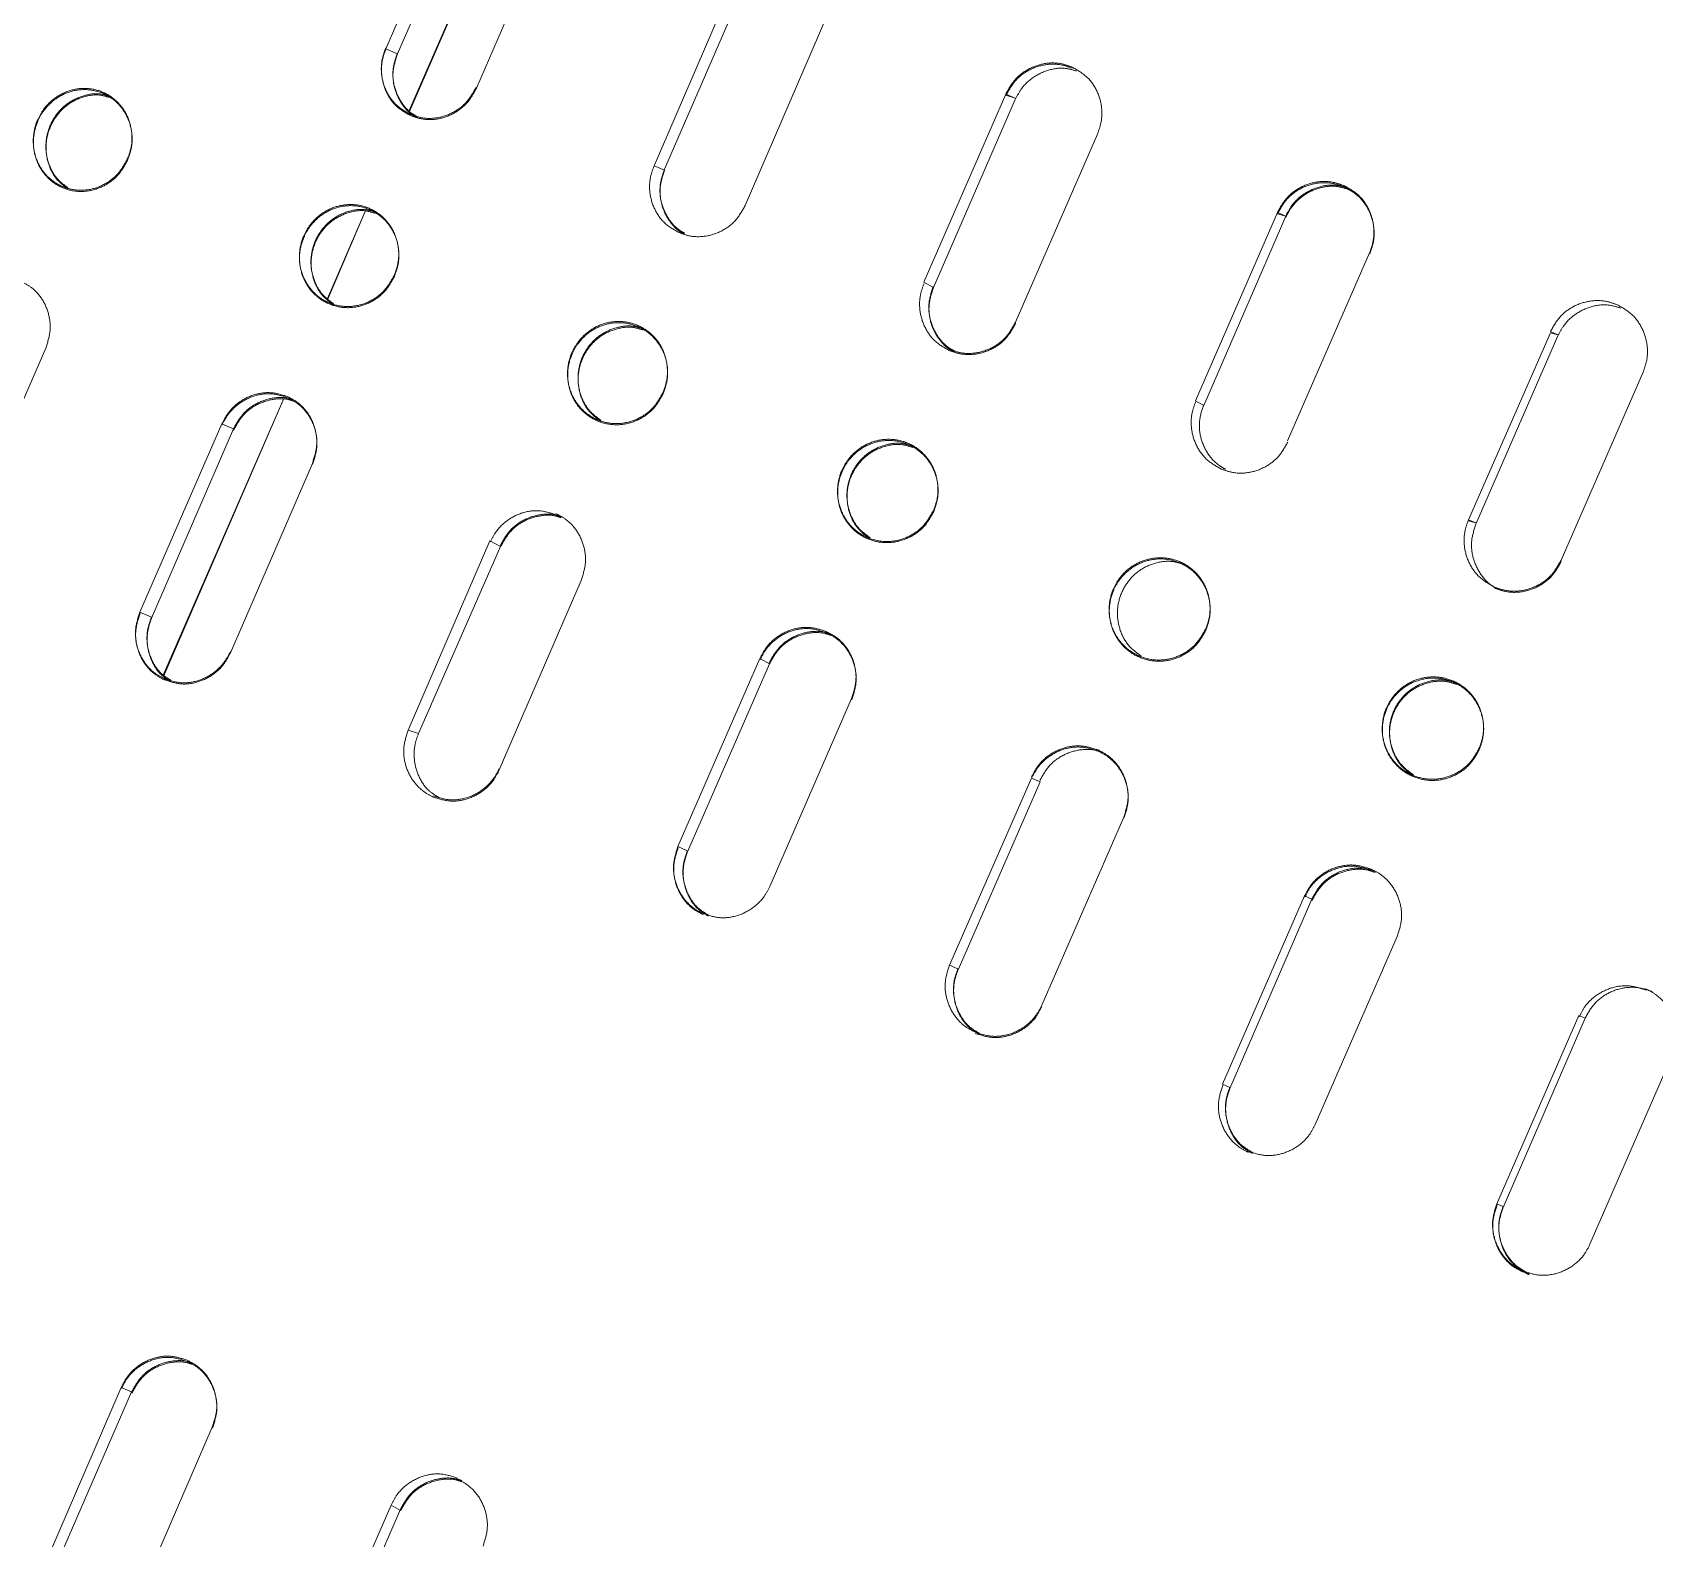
# Model space of a CAD drawing. Header units: millimetres. Extents: x -71377 to 516042, y -145869 to 441446.
# Drawn here: x 177561.1 to 177719.3, y 172171.7 to 172318.5 of the extents above; entities that cross this region are included whole.
import ezdxf

# ---------------------------------------------------------------- set-up
doc = ezdxf.new("R2010")
doc.units = ezdxf.units.MM
doc.header["$LTSCALE"] = 1000
doc.linetypes.add('IMPORT-DASHEDX2 _4_', pattern=[152.4, 101.6, -50.8])
for name, color, linetype, lineweight in [('05', 5, 'IMPORT-DASHEDX2 _4_', 5), ('06', 6, 'Continuous', 5), ('조경라인_dwg', 8, 'Continuous', 5)]:
    doc.layers.add(name, color=color, linetype=linetype, lineweight=lineweight)

# ---------------------------------------------------------------- blocks, each defined once
blk = doc.blocks.new('조경라인_dwg-6847807-지반층 배치도')
at = {"layer": '05'}
for p, q in [((177612.41, 172331.53), (177604.43, 172313.08)), ((177638.61, 172320.11), (177630.64, 172301.66)), ((177664.99, 172308.62), (177657, 172290.28)), ((177691.52, 172297.06), (177683.53, 172278.72)), ((177701.88, 172270.61), (177709.87, 172288.95)), ((177554.45, 172269.42), (177562.44, 172287.75)), ((177718.19, 172285.43), (177710.19, 172267.1)), ((177580.46, 172258.08), (177588.44, 172276.53)), ((177606.67, 172246.66), (177614.64, 172265.11)), ((177633.03, 172235.28), (177641.02, 172253.61)), ((177659.56, 172223.72), (177667.55, 172242.05)), ((177686.22, 172212.1), (177694.21, 172230.43)), ((177713.01, 172200.42), (177721, 172218.76)), ((177570.71, 172164.16), (177578.68, 172182.61))]:
    blk.add_line(p, q, dxfattribs=at)
at = {"layer": '05', "flags": 128}
for points in [[(177597.91, 172310.81), (177609.65, 172337.9), (177597.89, 172310.92)], [(177603.61, 172335.26), (177604.72, 172334.89), (177603.59, 172335.38), (177595.62, 172316.93), (177596.74, 172316.44), (177604.73, 172334.77)], [(177622.76, 172305.2), (177630.75, 172323.54), (177629.73, 172323.98), (177621.76, 172305.53), (177622.78, 172305.09)], [(177656.98, 172312), (177648.99, 172293.66), (177648.06, 172294.18), (177656.05, 172312.51), (177656.97, 172312.11), (177656.07, 172312.4)], [(177589.92, 172292.48), (177593.67, 172301.24), (177589.91, 172292.6)], [(177683.34, 172300.62), (177675.37, 172282.17), (177674.54, 172282.64), (177682.53, 172300.97), (177683.34, 172300.62), (177682.55, 172300.86)], [(177701.18, 172270.92), (177701.87, 172270.73), (177701.16, 172271.04), (177709.17, 172289.25), (177709.86, 172289.06), (177709.15, 172289.37)], [(177573.92, 172255.77), (177585.66, 172282.86), (177573.9, 172255.88)], [(177572.75, 172261.55), (177571.63, 172262.04), (177579.62, 172280.37), (177580.74, 172279.88), (177572.77, 172261.43)], [(177625.02, 172238.66), (177633.01, 172257), (177632.08, 172257.51), (177624.09, 172239.18), (177625, 172238.78)], [(177651.38, 172227.28), (177650.57, 172227.64), (177658.57, 172245.85), (177659.39, 172245.5), (177651.4, 172227.17)], [(177677.9, 172215.72), (177677.19, 172216.03), (177685.18, 172234.37), (177685.89, 172234.06), (177677.91, 172215.61)], [(177704.55, 172204), (177712.53, 172222.45), (177711.93, 172222.71), (177703.94, 172204.38), (177704.54, 172204.11)], [(177597.05, 172174.49), (177596.12, 172175.01), (177588.13, 172156.67), (177589.05, 172156.27), (177597.04, 172174.61)]]:
    blk.add_lwpolyline(points, dxfattribs=at)
for points in [[(177597.78, 172250.53), (177598.79, 172250.2), (177606.8, 172268.42), (177605.76, 172268.98)], [(177561.83, 172168.03), (177569.8, 172186.48), (177570.82, 172186.03), (177562.83, 172167.7)]]:
    blk.add_lwpolyline(points, close=True, dxfattribs=at)
at = {"layer": '05'}
for points, knots in [([(177598.01, 172310.54), (177597.53, 172310.81), (177596.59, 172311.34), (177595.61, 172312.7), (177595.12, 172314.3), (177595.16, 172315.82), (177595.47, 172316.7), (177595.6, 172317.04)], [0, 0, 0, 0, 0.214692, 0.429385, 0.644077, 0.858772, 1, 1, 1, 1]), ([(177598.02, 172310.42), (177597.55, 172310.69), (177596.6, 172311.22), (177595.63, 172312.59), (177595.14, 172314.19), (177595.17, 172315.71), (177595.49, 172316.58), (177595.62, 172316.93)], [0, 0, 0, 0, 0.214692, 0.429385, 0.644077, 0.858772, 1, 1, 1, 1]), ([(177596.73, 172316.55), (177596.55, 172316.02), (177596.2, 172314.94), (177596.36, 172313.24), (177597.03, 172311.72), (177597.87, 172310.76), (177598.47, 172310.43), (177598.6, 172310.36)], [0, 0, 0, 0, 0.233908, 0.467811, 0.701718, 0.935624, 1, 1, 1, 1]), ([(177596.74, 172316.44), (177596.57, 172315.9), (177596.21, 172314.83), (177596.37, 172313.12), (177597.05, 172311.61), (177597.88, 172310.64), (177598.49, 172310.31), (177598.62, 172310.24)], [0, 0, 0, 0, 0.233908, 0.467811, 0.701718, 0.935624, 1, 1, 1, 1]), ([(177656.05, 172312.51), (177656.32, 172313.01), (177656.87, 172313.99), (177658.24, 172315.03), (177659.82, 172315.58), (177661.32, 172315.58), (177662.18, 172315.27), (177662.51, 172315.15)], [0, 0, 0, 0, 0.214692, 0.429386, 0.644079, 0.858774, 1, 1, 1, 1]), ([(177656.07, 172312.4), (177656.34, 172312.89), (177656.89, 172313.88), (177658.26, 172314.92), (177659.84, 172315.46), (177661.34, 172315.46), (177662.19, 172315.16), (177662.53, 172315.04)], [0, 0, 0, 0, 0.214692, 0.429386, 0.644079, 0.858774, 1, 1, 1, 1]), ([(177662.95, 172314.76), (177662.59, 172314.87), (177661.7, 172315.14), (177660.19, 172314.93), (177658.67, 172314.21), (177657.58, 172313.16), (177657.15, 172312.33), (177656.98, 172312)], [0, 0, 0, 0, 0.158726, 0.388719, 0.618712, 0.848707, 1, 1, 1, 1]), ([(177662.51, 172315.15), (177662.99, 172314.88), (177663.96, 172314.34), (177664.95, 172312.97), (177665.46, 172311.36), (177665.43, 172309.84), (177665.11, 172308.97), (177664.99, 172308.62)], [0, 0, 0, 0, 0.214692, 0.429384, 0.644077, 0.858772, 1, 1, 1, 1]), ([(177561.67, 172310.02), (177561.82, 172310.37), (177562.29, 172311.2), (177563.38, 172312.26), (177564.89, 172312.99), (177566.53, 172313.16), (177568.12, 172312.76), (177569.47, 172311.84), (177570.44, 172310.49), (177570.9, 172308.89), (177570.85, 172307.39), (177570.54, 172306.53), (177570.42, 172306.2)], [0.5, 0.5, 0.5, 0.5, 0.5368856, 0.590574, 0.644262, 0.697951, 0.7516397, 0.805328, 0.8590165, 0.9127046, 0.966394, 1, 1, 1, 1]), ([(177561.68, 172309.9), (177561.84, 172310.26), (177562.31, 172311.08), (177563.4, 172312.15), (177564.91, 172312.87), (177566.55, 172313.04), (177568.14, 172312.64), (177569.49, 172311.72), (177570.45, 172310.38), (177570.92, 172308.77), (177570.87, 172307.27), (177570.55, 172306.42), (177570.43, 172306.09)], [0.5, 0.5, 0.5, 0.5, 0.5368856, 0.590574, 0.644262, 0.697951, 0.7516397, 0.805328, 0.8590165, 0.9127046, 0.966394, 1, 1, 1, 1]), ([(177564.61, 172303.38), (177564.24, 172303.66), (177563.43, 172304.26), (177562.67, 172305.68), (177562.37, 172307.33), (177562.62, 172309.02), (177563.4, 172310.54), (177564.61, 172311.73), (177566.12, 172312.43), (177567.53, 172312.65), (177568.33, 172312.4), (177568.61, 172312.31)], [0, 0, 0, 0, 0.103017, 0.221842, 0.340668, 0.459494, 0.57832, 0.697145, 0.81597, 0.934796, 1, 1, 1, 1]), ([(177564.63, 172303.27), (177564.25, 172303.55), (177563.45, 172304.15), (177562.69, 172305.56), (177562.38, 172307.21), (177562.64, 172308.9), (177563.41, 172310.42), (177564.63, 172311.62), (177566.13, 172312.32), (177567.55, 172312.53), (177568.34, 172312.28), (177568.63, 172312.2)], [0, 0, 0, 0, 0.103017, 0.221842, 0.340668, 0.459494, 0.57832, 0.697145, 0.81597, 0.934796, 1, 1, 1, 1]), ([(177604.42, 172313.2), (177604.14, 172312.7), (177603.6, 172311.72), (177602.24, 172310.68), (177600.67, 172310.13), (177599.19, 172310.12), (177598.34, 172310.42), (177598.01, 172310.54)], [0, 0, 0, 0, 0.214695, 0.429386, 0.64408, 0.858773, 1, 1, 1, 1]), ([(177604.43, 172313.08), (177604.16, 172312.59), (177603.61, 172311.6), (177602.25, 172310.56), (177600.68, 172310.01), (177599.2, 172310), (177598.36, 172310.3), (177598.02, 172310.42)], [0, 0, 0, 0, 0.214695, 0.429386, 0.64408, 0.858773, 1, 1, 1, 1]), ([(177570.42, 172306.2), (177570.14, 172305.71), (177569.6, 172304.72), (177568.24, 172303.68), (177566.68, 172303.12), (177565.03, 172303.13), (177563.5, 172303.69), (177562.25, 172304.76), (177561.44, 172306.21), (177561.14, 172307.86), (177561.33, 172309.16), (177561.59, 172309.86), (177561.67, 172310.02)], [0, 0, 0, 0, 0.0536882, 0.1073772, 0.1610655, 0.2147545, 0.2684431, 0.3221314, 0.3758196, 0.4295083, 0.4831968, 0.5, 0.5, 0.5, 0.5]), ([(177570.43, 172306.09), (177570.16, 172305.59), (177569.61, 172304.6), (177568.26, 172303.56), (177566.69, 172303), (177565.05, 172303.01), (177563.51, 172303.58), (177562.27, 172304.65), (177561.45, 172306.09), (177561.15, 172307.75), (177561.35, 172309.05), (177561.61, 172309.74), (177561.68, 172309.9)], [0, 0, 0, 0, 0.0536882, 0.1073772, 0.1610655, 0.2147545, 0.2684431, 0.3221314, 0.3758196, 0.4295083, 0.4831968, 0.5, 0.5, 0.5, 0.5]), ([(177624.2, 172299.02), (177623.72, 172299.29), (177622.77, 172299.82), (177621.78, 172301.19), (177621.28, 172302.79), (177621.31, 172304.31), (177621.63, 172305.19), (177621.76, 172305.53)], [0, 0, 0, 0, 0.214692, 0.429385, 0.644077, 0.858772, 1, 1, 1, 1]), ([(177622.76, 172305.2), (177622.59, 172304.67), (177622.24, 172303.6), (177622.4, 172301.89), (177623.08, 172300.37), (177623.94, 172299.39), (177624.57, 172299.05), (177624.72, 172298.97)], [0, 0, 0, 0, 0.2318538, 0.4637035, 0.6955566, 0.9274083, 1, 1, 1, 1]), ([(177622.78, 172305.09), (177622.6, 172304.55), (177622.25, 172303.48), (177622.42, 172301.77), (177623.1, 172300.25), (177623.96, 172299.27), (177624.58, 172298.93), (177624.73, 172298.85)], [0, 0, 0, 0, 0.2318538, 0.4637035, 0.6955566, 0.9274083, 1, 1, 1, 1]), ([(177682.53, 172300.97), (177682.8, 172301.47), (177683.35, 172302.45), (177684.73, 172303.49), (177686.32, 172304.03), (177687.82, 172304.03), (177688.68, 172303.72), (177689.02, 172303.6)], [0, 0, 0, 0, 0.214692, 0.429386, 0.644078, 0.858773, 1, 1, 1, 1]), ([(177682.55, 172300.86), (177682.82, 172301.35), (177683.37, 172302.34), (177684.74, 172303.38), (177686.33, 172303.91), (177687.84, 172303.91), (177688.7, 172303.61), (177689.04, 172303.48)], [0, 0, 0, 0, 0.214692, 0.429386, 0.644078, 0.858773, 1, 1, 1, 1]), ([(177689.39, 172303.35), (177689.01, 172303.47), (177688.1, 172303.75), (177686.56, 172303.54), (177685.04, 172302.83), (177683.94, 172301.78), (177683.51, 172300.95), (177683.34, 172300.62)], [0, 0, 0, 0, 0.165868, 0.393908, 0.621949, 0.849991, 1, 1, 1, 1]), ([(177689.41, 172303.24), (177689.03, 172303.36), (177688.11, 172303.64), (177686.57, 172303.43), (177685.05, 172302.72), (177683.95, 172301.66), (177683.53, 172300.83), (177683.36, 172300.5)], [0, 0, 0, 0, 0.165868, 0.393908, 0.621949, 0.849991, 1, 1, 1, 1]), ([(177689.02, 172303.6), (177689.5, 172303.33), (177690.47, 172302.79), (177691.47, 172301.41), (177691.98, 172299.8), (177691.96, 172298.28), (177691.64, 172297.4), (177691.52, 172297.06)], [0, 0, 0, 0, 0.214692, 0.429385, 0.644077, 0.858772, 1, 1, 1, 1]), ([(177689.04, 172303.48), (177689.52, 172303.21), (177690.49, 172302.67), (177691.49, 172301.29), (177692, 172299.69), (177691.98, 172298.16), (177691.66, 172297.29), (177691.54, 172296.94)], [0, 0, 0, 0, 0.214692, 0.429385, 0.644077, 0.858772, 1, 1, 1, 1]), ([(177587.61, 172298.71), (177587.76, 172299.06), (177588.24, 172299.89), (177589.33, 172300.95), (177590.85, 172301.67), (177592.5, 172301.84), (177594.1, 172301.44), (177595.46, 172300.51), (177596.44, 172299.16), (177596.91, 172297.55), (177596.86, 172296.05), (177596.55, 172295.19), (177596.43, 172294.86)], [0.5, 0.5, 0.5, 0.5, 0.5368856, 0.590574, 0.6442621, 0.6979512, 0.7516398, 0.8053279, 0.8590164, 0.9127046, 0.966394, 1, 1, 1, 1]), ([(177587.63, 172298.59), (177587.78, 172298.95), (177588.26, 172299.78), (177589.35, 172300.84), (177590.87, 172301.56), (177592.52, 172301.73), (177594.12, 172301.32), (177595.48, 172300.4), (177596.46, 172299.05), (177596.93, 172297.44), (177596.88, 172295.94), (177596.56, 172295.08), (177596.44, 172294.75)], [0.5, 0.5, 0.5, 0.5, 0.5368856, 0.590574, 0.6442621, 0.6979512, 0.7516398, 0.8053279, 0.8590164, 0.9127046, 0.966394, 1, 1, 1, 1]), ([(177590.5, 172292.09), (177590.11, 172292.38), (177589.29, 172292.99), (177588.52, 172294.41), (177588.21, 172296.06), (177588.46, 172297.75), (177589.24, 172299.27), (177590.46, 172300.47), (177591.97, 172301.17), (177593.42, 172301.37), (177594.24, 172301.12), (177594.54, 172301.02)], [0, 0, 0, 0, 0.103803, 0.221879, 0.339957, 0.458034, 0.576112, 0.694188, 0.812264, 0.930342, 1, 1, 1, 1]), ([(177590.51, 172291.98), (177590.13, 172292.26), (177589.31, 172292.87), (177588.54, 172294.3), (177588.23, 172295.95), (177588.48, 172297.64), (177589.25, 172299.16), (177590.47, 172300.35), (177591.99, 172301.05), (177593.43, 172301.26), (177594.25, 172301), (177594.56, 172300.91)], [0, 0, 0, 0, 0.103803, 0.221879, 0.339957, 0.458034, 0.576112, 0.694188, 0.812264, 0.930342, 1, 1, 1, 1]), ([(177630.64, 172301.66), (177630.36, 172301.17), (177629.82, 172300.18), (177628.45, 172299.14), (177626.87, 172298.6), (177625.38, 172298.59), (177624.53, 172298.9), (177624.2, 172299.02)], [0, 0, 0, 0, 0.214695, 0.429386, 0.64408, 0.858773, 1, 1, 1, 1]), ([(177596.43, 172294.86), (177596.15, 172294.37), (177595.61, 172293.38), (177594.25, 172292.34), (177592.67, 172291.79), (177591.02, 172291.8), (177589.47, 172292.37), (177588.22, 172293.45), (177587.39, 172294.89), (177587.08, 172296.56), (177587.28, 172297.86), (177587.54, 172298.55), (177587.61, 172298.71)], [0, 0, 0, 0, 0.0536882, 0.1073771, 0.1610655, 0.2147545, 0.268443, 0.3221314, 0.3758196, 0.4295083, 0.4831969, 0.5, 0.5, 0.5, 0.5]), ([(177596.44, 172294.75), (177596.17, 172294.26), (177595.62, 172293.27), (177594.26, 172292.23), (177592.69, 172291.67), (177591.03, 172291.69), (177589.49, 172292.26), (177588.23, 172293.33), (177587.41, 172294.78), (177587.1, 172296.44), (177587.29, 172297.74), (177587.56, 172298.43), (177587.63, 172298.59)], [0, 0, 0, 0, 0.0536882, 0.1073771, 0.1610655, 0.2147545, 0.268443, 0.3221314, 0.3758196, 0.4295083, 0.4831969, 0.5, 0.5, 0.5, 0.5]), ([(177562.44, 172287.75), (177562.62, 172288.29), (177562.97, 172289.36), (177562.81, 172291.06), (177562.15, 172292.59), (177561.16, 172293.67), (177560.37, 172294.08), (177560.06, 172294.24)], [0, 0, 0, 0, 0.214691, 0.429386, 0.644079, 0.858773, 1, 1, 1, 1]), ([(177650.54, 172287.53), (177650.06, 172287.8), (177649.1, 172288.34), (177648.11, 172289.72), (177647.61, 172291.32), (177647.63, 172292.84), (177647.95, 172293.72), (177648.08, 172294.06)], [0, 0, 0, 0, 0.214693, 0.429385, 0.644077, 0.858772, 1, 1, 1, 1]), ([(177648.98, 172293.78), (177648.8, 172293.24), (177648.45, 172292.17), (177648.62, 172290.46), (177649.31, 172288.94), (177650.19, 172287.94), (177650.84, 172287.59), (177651.01, 172287.5)], [0, 0, 0, 0, 0.229862, 0.45972, 0.689582, 0.919442, 1, 1, 1, 1]), ([(177648.99, 172293.66), (177648.82, 172293.13), (177648.47, 172292.05), (177648.64, 172290.34), (177649.32, 172288.82), (177650.21, 172287.83), (177650.86, 172287.48), (177651.03, 172287.39)], [0, 0, 0, 0, 0.229862, 0.45972, 0.689582, 0.919442, 1, 1, 1, 1]), ([(177709.15, 172289.37), (177709.43, 172289.86), (177709.98, 172290.85), (177711.35, 172291.89), (177712.95, 172292.42), (177714.46, 172292.42), (177715.32, 172292.11), (177715.66, 172291.99)], [0, 0, 0, 0, 0.214692, 0.429387, 0.644078, 0.858773, 1, 1, 1, 1]), ([(177716.01, 172291.66), (177715.6, 172291.78), (177714.67, 172292.08), (177713.1, 172291.87), (177711.57, 172291.16), (177710.47, 172290.1), (177710.04, 172289.28), (177709.87, 172288.95)], [0, 0, 0, 0, 0.172816, 0.398956, 0.625098, 0.851241, 1, 1, 1, 1]), ([(177715.66, 172291.99), (177716.15, 172291.71), (177717.12, 172291.17), (177718.13, 172289.79), (177718.65, 172288.18), (177718.63, 172286.66), (177718.31, 172285.78), (177718.19, 172285.43)], [0, 0, 0, 0, 0.214692, 0.429384, 0.644077, 0.858772, 1, 1, 1, 1]), ([(177613.75, 172287.32), (177613.9, 172287.67), (177614.38, 172288.5), (177615.48, 172289.56), (177617, 172290.28), (177618.66, 172290.44), (177620.27, 172290.03), (177621.65, 172289.1), (177622.63, 172287.75), (177623.11, 172286.13), (177623.06, 172284.63), (177622.75, 172283.77), (177622.63, 172283.44)], [0.5, 0.5, 0.5, 0.5, 0.5368856, 0.590574, 0.644262, 0.6979511, 0.7516398, 0.805328, 0.8590164, 0.9127046, 0.966394, 1, 1, 1, 1]), ([(177613.77, 172287.2), (177613.92, 172287.56), (177614.4, 172288.38), (177615.49, 172289.45), (177617.02, 172290.16), (177618.68, 172290.32), (177620.29, 172289.92), (177621.66, 172288.98), (177622.65, 172287.63), (177623.13, 172286.02), (177623.08, 172284.52), (177622.77, 172283.66), (177622.65, 172283.33)], [0.5, 0.5, 0.5, 0.5, 0.5368856, 0.590574, 0.644262, 0.6979511, 0.7516398, 0.805328, 0.8590164, 0.9127046, 0.966394, 1, 1, 1, 1]), ([(177616.58, 172280.72), (177616.18, 172281.01), (177615.35, 172281.63), (177614.57, 172283.06), (177614.25, 172284.71), (177614.5, 172286.41), (177615.27, 172287.93), (177616.5, 172289.12), (177618.02, 172289.82), (177619.49, 172290.02), (177620.34, 172289.75), (177620.67, 172289.65)], [0, 0, 0, 0, 0.1045664, 0.2219148, 0.339264, 0.4566129, 0.5739623, 0.6913108, 0.8086585, 0.9260085, 1, 1, 1, 1]), ([(177616.59, 172280.61), (177616.2, 172280.9), (177615.37, 172281.51), (177614.58, 172282.94), (177614.26, 172284.6), (177614.51, 172286.29), (177615.29, 172287.81), (177616.51, 172289), (177618.04, 172289.7), (177619.51, 172289.9), (177620.36, 172289.63), (177620.69, 172289.53)], [0, 0, 0, 0, 0.1045664, 0.2219148, 0.339264, 0.4566129, 0.5739623, 0.6913108, 0.8086585, 0.9260085, 1, 1, 1, 1]), ([(177657, 172290.28), (177656.72, 172289.79), (177656.18, 172288.8), (177654.81, 172287.76), (177653.22, 172287.22), (177651.72, 172287.22), (177650.87, 172287.53), (177650.53, 172287.65)], [0, 0, 0, 0, 0.214695, 0.429386, 0.64408, 0.858773, 1, 1, 1, 1]), ([(177657.01, 172290.17), (177656.74, 172289.68), (177656.19, 172288.69), (177654.82, 172287.65), (177653.24, 172287.11), (177651.74, 172287.11), (177650.88, 172287.41), (177650.54, 172287.53)], [0, 0, 0, 0, 0.214695, 0.429386, 0.64408, 0.858773, 1, 1, 1, 1]), ([(177622.63, 172283.44), (177622.36, 172282.95), (177621.81, 172281.96), (177620.45, 172280.92), (177618.86, 172280.37), (177617.19, 172280.39), (177615.64, 172280.97), (177614.38, 172282.05), (177613.54, 172283.5), (177613.23, 172285.16), (177613.42, 172286.46), (177613.68, 172287.16), (177613.75, 172287.32)], [0, 0, 0, 0, 0.0536882, 0.1073772, 0.1610655, 0.2147545, 0.268443, 0.3221313, 0.3758196, 0.4295083, 0.4831969, 0.5, 0.5, 0.5, 0.5]), ([(177622.65, 172283.33), (177622.37, 172282.84), (177621.83, 172281.85), (177620.46, 172280.81), (177618.88, 172280.26), (177617.21, 172280.28), (177615.66, 172280.85), (177614.39, 172281.93), (177613.56, 172283.38), (177613.24, 172285.05), (177613.44, 172286.35), (177613.7, 172287.04), (177613.77, 172287.2)], [0, 0, 0, 0, 0.0536882, 0.1073772, 0.1610655, 0.2147545, 0.268443, 0.3221313, 0.3758196, 0.4295083, 0.4831969, 0.5, 0.5, 0.5, 0.5]), ([(177586.02, 172283.04), (177585.5, 172283.2), (177584.47, 172283.53), (177582.8, 172283.32), (177581.3, 172282.59), (177580.21, 172281.53), (177579.79, 172280.7), (177579.62, 172280.37)], [0, 0, 0, 0, 0.214692, 0.429384, 0.644077, 0.858772, 1, 1, 1, 1]), ([(177586.04, 172282.92), (177585.52, 172283.09), (177584.49, 172283.42), (177582.82, 172283.2), (177581.32, 172282.47), (177580.23, 172281.42), (177579.8, 172280.59), (177579.63, 172280.26)], [0, 0, 0, 0, 0.214692, 0.429384, 0.644077, 0.858772, 1, 1, 1, 1]), ([(177580.74, 172279.88), (177581.02, 172280.38), (177581.56, 172281.36), (177582.92, 172282.41), (177584.49, 172282.95), (177585.76, 172282.99), (177586.42, 172282.77), (177586.56, 172282.73)], [0, 0, 0, 0, 0.233904, 0.467812, 0.701716, 0.935624, 1, 1, 1, 1]), ([(177580.76, 172279.77), (177581.03, 172280.26), (177581.58, 172281.25), (177582.94, 172282.3), (177584.51, 172282.83), (177585.78, 172282.88), (177586.43, 172282.66), (177586.57, 172282.61)], [0, 0, 0, 0, 0.233904, 0.467812, 0.701716, 0.935624, 1, 1, 1, 1]), ([(177588.44, 172276.53), (177588.61, 172277.07), (177588.96, 172278.14), (177588.8, 172279.85), (177588.13, 172281.37), (177587.13, 172282.46), (177586.34, 172282.87), (177586.02, 172283.04)], [0, 0, 0, 0, 0.214692, 0.429386, 0.644078, 0.858773, 1, 1, 1, 1]), ([(177588.45, 172276.42), (177588.63, 172276.95), (177588.98, 172278.02), (177588.82, 172279.73), (177588.15, 172281.25), (177587.15, 172282.34), (177586.35, 172282.76), (177586.04, 172282.92)], [0, 0, 0, 0, 0.214692, 0.429386, 0.644078, 0.858773, 1, 1, 1, 1]), ([(177677.05, 172275.98), (177676.57, 172276.25), (177675.6, 172276.79), (177674.6, 172278.17), (177674.09, 172279.78), (177674.11, 172281.3), (177674.43, 172282.18), (177674.56, 172282.52)], [0, 0, 0, 0, 0.214692, 0.429385, 0.644078, 0.858772, 1, 1, 1, 1]), ([(177675.35, 172282.28), (177675.18, 172281.75), (177674.83, 172280.67), (177675, 172278.96), (177675.69, 172277.44), (177676.6, 172276.43), (177677.27, 172276.07), (177677.46, 172275.97)], [0, 0, 0, 0, 0.2279279, 0.4558517, 0.6837786, 0.9117044, 1, 1, 1, 1]), ([(177640.07, 172275.85), (177640.22, 172276.2), (177640.7, 172277.03), (177641.8, 172278.09), (177643.33, 172278.8), (177645, 172278.96), (177646.62, 172278.55), (177648, 172277.61), (177649, 172276.26), (177649.48, 172274.64), (177649.44, 172273.14), (177649.13, 172272.28), (177649.01, 172271.95)], [0.5, 0.5, 0.5, 0.5, 0.5368857, 0.590574, 0.644262, 0.6979512, 0.7516398, 0.805328, 0.8590164, 0.9127045, 0.966394, 1, 1, 1, 1]), ([(177640.09, 172275.73), (177640.24, 172276.09), (177640.72, 172276.91), (177641.82, 172277.97), (177643.35, 172278.68), (177645.02, 172278.84), (177646.64, 172278.43), (177648.02, 172277.5), (177649.01, 172276.14), (177649.5, 172274.52), (177649.46, 172273.02), (177649.14, 172272.16), (177649.02, 172271.83)], [0.5, 0.5, 0.5, 0.5, 0.5368857, 0.590574, 0.644262, 0.6979512, 0.7516398, 0.805328, 0.8590164, 0.9127045, 0.966394, 1, 1, 1, 1]), ([(177642.83, 172269.27), (177642.43, 172269.57), (177641.58, 172270.19), (177640.79, 172271.63), (177640.47, 172273.29), (177640.71, 172274.98), (177641.49, 172276.5), (177642.72, 172277.69), (177644.25, 172278.39), (177645.75, 172278.58), (177646.62, 172278.31), (177646.97, 172278.19)], [0, 0, 0, 0, 0.105311, 0.22195, 0.338589, 0.455228, 0.571868, 0.688506, 0.805144, 0.921784, 1, 1, 1, 1]), ([(177683.54, 172278.61), (177683.27, 172278.11), (177682.72, 172277.13), (177681.35, 172276.09), (177679.75, 172275.55), (177678.25, 172275.55), (177677.39, 172275.86), (177677.05, 172275.98)], [0, 0, 0, 0, 0.214695, 0.429386, 0.64408, 0.858773, 1, 1, 1, 1]), ([(177642.85, 172269.16), (177642.44, 172269.45), (177641.6, 172270.07), (177640.8, 172271.52), (177640.48, 172273.17), (177640.73, 172274.87), (177641.51, 172276.39), (177642.73, 172277.58), (177644.26, 172278.27), (177645.77, 172278.47), (177646.64, 172278.19), (177646.99, 172278.08)], [0, 0, 0, 0, 0.105311, 0.22195, 0.338589, 0.455228, 0.571868, 0.688506, 0.805144, 0.921784, 1, 1, 1, 1]), ([(177649.01, 172271.95), (177648.73, 172271.46), (177648.18, 172270.47), (177646.82, 172269.43), (177645.23, 172268.88), (177643.55, 172268.9), (177641.99, 172269.49), (177640.71, 172270.57), (177639.87, 172272.02), (177639.55, 172273.69), (177639.74, 172274.99), (177640, 172275.68), (177640.07, 172275.85)], [0, 0, 0, 0, 0.0536882, 0.1073772, 0.1610655, 0.2147545, 0.2684431, 0.3221313, 0.3758196, 0.4295083, 0.4831969, 0.5, 0.5, 0.5, 0.5]), ([(177649.02, 172271.83), (177648.75, 172271.34), (177648.2, 172270.35), (177646.83, 172269.32), (177645.24, 172268.77), (177643.57, 172268.79), (177642, 172269.37), (177640.73, 172270.45), (177639.88, 172271.91), (177639.57, 172273.57), (177639.76, 172274.88), (177640.02, 172275.57), (177640.09, 172275.73)], [0, 0, 0, 0, 0.0536882, 0.1073772, 0.1610655, 0.2147545, 0.2684431, 0.3221313, 0.3758196, 0.4295083, 0.4831969, 0.5, 0.5, 0.5, 0.5]), ([(177612.21, 172271.52), (177611.69, 172271.68), (177610.65, 172272.02), (177608.97, 172271.81), (177607.46, 172271.08), (177606.37, 172270.02), (177605.94, 172269.19), (177605.78, 172268.87)], [0, 0, 0, 0, 0.214692, 0.429384, 0.644077, 0.858772, 1, 1, 1, 1]), ([(177606.78, 172268.54), (177607.05, 172269.03), (177607.6, 172270.02), (177608.97, 172271.06), (177610.54, 172271.59), (177611.84, 172271.63), (177612.52, 172271.4), (177612.68, 172271.35)], [0, 0, 0, 0, 0.23185, 0.463704, 0.695555, 0.927408, 1, 1, 1, 1]), ([(177606.8, 172268.42), (177607.07, 172268.91), (177607.62, 172269.9), (177608.98, 172270.95), (177610.56, 172271.48), (177611.86, 172271.52), (177612.54, 172271.29), (177612.7, 172271.23)], [0, 0, 0, 0, 0.23185, 0.463704, 0.695555, 0.927408, 1, 1, 1, 1]), ([(177614.64, 172265.11), (177614.82, 172265.65), (177615.17, 172266.72), (177615, 172268.43), (177614.32, 172269.96), (177613.31, 172271.05), (177612.51, 172271.47), (177612.19, 172271.63)], [0, 0, 0, 0, 0.214692, 0.429386, 0.644078, 0.858773, 1, 1, 1, 1]), ([(177703.68, 172264.48), (177703.19, 172264.76), (177702.22, 172265.3), (177701.21, 172266.68), (177700.7, 172268.29), (177700.72, 172269.81), (177701.04, 172270.69), (177701.16, 172271.04)], [0, 0, 0, 0, 0.214692, 0.429385, 0.644077, 0.858772, 1, 1, 1, 1]), ([(177701.88, 172270.61), (177701.71, 172270.08), (177701.36, 172269), (177701.54, 172267.29), (177702.24, 172265.76), (177703.16, 172264.73), (177703.86, 172264.37), (177704.07, 172264.26)], [0, 0, 0, 0, 0.226045, 0.452086, 0.678131, 0.904174, 1, 1, 1, 1]), ([(177666.55, 172264.31), (177666.7, 172264.66), (177667.18, 172265.49), (177668.28, 172266.55), (177669.82, 172267.25), (177671.5, 172267.41), (177673.13, 172267), (177674.52, 172266.06), (177675.52, 172264.7), (177676.01, 172263.08), (177675.97, 172261.57), (177675.66, 172260.72), (177675.54, 172260.39)], [0.5, 0.5, 0.5, 0.5, 0.5368856, 0.590574, 0.644262, 0.6979512, 0.7516397, 0.805328, 0.8590165, 0.9127045, 0.966394, 1, 1, 1, 1]), ([(177666.57, 172264.19), (177666.72, 172264.54), (177667.2, 172265.37), (177668.3, 172266.43), (177669.84, 172267.14), (177671.52, 172267.3), (177673.14, 172266.88), (177674.53, 172265.94), (177675.54, 172264.58), (177676.02, 172262.96), (177675.99, 172261.46), (177675.67, 172260.6), (177675.55, 172260.27)], [0.5, 0.5, 0.5, 0.5, 0.5368856, 0.590574, 0.644262, 0.6979512, 0.7516397, 0.805328, 0.8590165, 0.9127045, 0.966394, 1, 1, 1, 1]), ([(177669.24, 172257.76), (177668.83, 172258.06), (177667.98, 172258.68), (177667.17, 172260.13), (177666.84, 172261.79), (177667.09, 172263.49), (177667.86, 172265.01), (177669.09, 172266.2), (177670.63, 172266.89), (177672.16, 172267.08), (177673.06, 172266.79), (177673.44, 172266.67)], [0, 0, 0, 0, 0.106038, 0.221984, 0.33793, 0.453876, 0.569823, 0.685768, 0.801713, 0.91766, 1, 1, 1, 1]), ([(177710.19, 172267.1), (177709.92, 172266.61), (177709.37, 172265.62), (177707.99, 172264.58), (177706.39, 172264.05), (177704.89, 172264.05), (177704.02, 172264.36), (177703.68, 172264.48)], [0, 0, 0, 0, 0.214695, 0.429386, 0.64408, 0.858773, 1, 1, 1, 1]), ([(177710.21, 172266.98), (177709.94, 172266.49), (177709.39, 172265.5), (177708.01, 172264.47), (177706.41, 172263.93), (177704.9, 172263.94), (177704.04, 172264.25), (177703.7, 172264.37)], [0, 0, 0, 0, 0.214695, 0.429386, 0.64408, 0.858773, 1, 1, 1, 1]), ([(177675.54, 172260.39), (177675.26, 172259.89), (177674.71, 172258.91), (177673.34, 172257.87), (177671.74, 172257.33), (177670.06, 172257.35), (177668.49, 172257.94), (177667.2, 172259.02), (177666.35, 172260.48), (177666.03, 172262.15), (177666.22, 172263.45), (177666.48, 172264.14), (177666.55, 172264.31)], [0, 0, 0, 0, 0.0536882, 0.1073771, 0.1610655, 0.2147545, 0.268443, 0.3221314, 0.3758197, 0.4295083, 0.4831969, 0.5, 0.5, 0.5, 0.5]), ([(177675.55, 172260.27), (177675.28, 172259.78), (177674.73, 172258.79), (177673.36, 172257.76), (177671.76, 172257.21), (177670.08, 172257.24), (177668.51, 172257.82), (177667.22, 172258.91), (177666.37, 172260.36), (177666.05, 172262.03), (177666.24, 172263.34), (177666.5, 172264.03), (177666.57, 172264.19)], [0, 0, 0, 0, 0.0536882, 0.1073771, 0.1610655, 0.2147545, 0.268443, 0.3221314, 0.3758197, 0.4295083, 0.4831969, 0.5, 0.5, 0.5, 0.5]), ([(177571.63, 172262.04), (177571.45, 172261.5), (177571.1, 172260.43), (177571.26, 172258.73), (177571.93, 172257.2), (177572.93, 172256.11), (177573.72, 172255.7), (177574.04, 172255.54)], [0, 0, 0, 0, 0.214695, 0.429386, 0.644078, 0.858773, 1, 1, 1, 1]), ([(177571.64, 172261.92), (177571.47, 172261.39), (177571.12, 172260.31), (177571.28, 172258.61), (177571.94, 172257.09), (177572.94, 172256), (177573.74, 172255.58), (177574.05, 172255.42)], [0, 0, 0, 0, 0.214695, 0.429386, 0.644078, 0.858773, 1, 1, 1, 1]), ([(177574.64, 172255.39), (177574.36, 172255.56), (177573.6, 172256), (177572.77, 172257.22), (177572.27, 172258.81), (177572.31, 172260.33), (177572.63, 172261.2), (177572.75, 172261.55)], [0, 0, 0, 0, 0.143789, 0.377865, 0.611942, 0.846021, 1, 1, 1, 1]), ([(177574.66, 172255.27), (177574.37, 172255.44), (177573.62, 172255.88), (177572.79, 172257.1), (177572.29, 172258.69), (177572.33, 172260.21), (177572.64, 172261.09), (177572.77, 172261.43)], [0, 0, 0, 0, 0.143789, 0.377865, 0.611942, 0.846021, 1, 1, 1, 1]), ([(177638.54, 172260.15), (177638.02, 172260.32), (177636.97, 172260.65), (177635.29, 172260.45), (177633.77, 172259.72), (177632.67, 172258.67), (177632.25, 172257.84), (177632.08, 172257.51)], [0, 0, 0, 0, 0.214692, 0.429384, 0.644077, 0.858772, 1, 1, 1, 1]), ([(177638.56, 172260.03), (177638.03, 172260.2), (177636.99, 172260.54), (177635.3, 172260.33), (177633.79, 172259.61), (177632.69, 172258.55), (177632.26, 172257.72), (177632.09, 172257.4)], [0, 0, 0, 0, 0.214692, 0.429384, 0.644077, 0.858772, 1, 1, 1, 1]), ([(177632.99, 172257.11), (177633.27, 172257.6), (177633.82, 172258.59), (177635.19, 172259.63), (177636.77, 172260.17), (177638.1, 172260.2), (177638.8, 172259.96), (177638.98, 172259.9)], [0, 0, 0, 0, 0.229859, 0.459721, 0.68958, 0.919443, 1, 1, 1, 1]), ([(177633.01, 172257), (177633.29, 172257.49), (177633.83, 172258.48), (177635.2, 172259.52), (177636.78, 172260.05), (177638.11, 172260.08), (177638.81, 172259.84), (177638.99, 172259.78)], [0, 0, 0, 0, 0.229859, 0.459721, 0.68958, 0.919443, 1, 1, 1, 1]), ([(177641.02, 172253.61), (177641.19, 172254.15), (177641.54, 172255.23), (177641.37, 172256.94), (177640.69, 172258.47), (177639.67, 172259.56), (177638.86, 172259.98), (177638.54, 172260.15)], [0, 0, 0, 0, 0.214692, 0.429386, 0.644078, 0.858773, 1, 1, 1, 1]), ([(177641.03, 172253.5), (177641.21, 172254.04), (177641.56, 172255.11), (177641.39, 172256.82), (177640.7, 172258.35), (177639.68, 172259.45), (177638.88, 172259.87), (177638.56, 172260.03)], [0, 0, 0, 0, 0.214692, 0.429386, 0.644078, 0.858773, 1, 1, 1, 1]), ([(177574.04, 172255.54), (177574.55, 172255.37), (177575.59, 172255.04), (177577.26, 172255.25), (177578.76, 172255.98), (177579.85, 172257.04), (177580.28, 172257.87), (177580.45, 172258.2)], [0, 0, 0, 0, 0.214693, 0.429385, 0.644077, 0.858772, 1, 1, 1, 1]), ([(177574.05, 172255.42), (177574.57, 172255.25), (177575.61, 172254.92), (177577.27, 172255.14), (177578.78, 172255.87), (177579.87, 172256.92), (177580.29, 172257.75), (177580.46, 172258.08)], [0, 0, 0, 0, 0.214693, 0.429385, 0.644077, 0.858772, 1, 1, 1, 1]), ([(177693.17, 172252.7), (177693.33, 172253.06), (177693.81, 172253.88), (177694.91, 172254.94), (177696.45, 172255.65), (177698.14, 172255.8), (177699.77, 172255.38), (177701.17, 172254.44), (177702.18, 172253.08), (177702.67, 172251.46), (177702.64, 172249.95), (177702.32, 172249.09), (177702.2, 172248.76)], [0.5, 0.5, 0.5, 0.5, 0.5368857, 0.590574, 0.644262, 0.6979511, 0.7516398, 0.8053279, 0.8590165, 0.9127045, 0.966394, 1, 1, 1, 1]), ([(177693.19, 172252.59), (177693.34, 172252.94), (177693.82, 172253.77), (177694.93, 172254.83), (177696.47, 172255.53), (177698.15, 172255.69), (177699.79, 172255.27), (177701.19, 172254.33), (177702.19, 172252.96), (177702.69, 172251.34), (177702.65, 172249.84), (177702.34, 172248.98), (177702.22, 172248.65)], [0.5, 0.5, 0.5, 0.5, 0.5368857, 0.590574, 0.644262, 0.6979511, 0.7516398, 0.8053279, 0.8590165, 0.9127045, 0.966394, 1, 1, 1, 1]), ([(177695.79, 172246.18), (177695.37, 172246.48), (177694.51, 172247.12), (177693.69, 172248.57), (177693.36, 172250.24), (177693.6, 172251.93), (177694.38, 172253.45), (177695.61, 172254.64), (177697.16, 172255.33), (177698.71, 172255.52), (177699.64, 172255.22), (177700.04, 172255.09)], [0, 0, 0, 0, 0.10675, 0.222017, 0.337286, 0.452554, 0.567823, 0.683091, 0.798358, 0.913627, 1, 1, 1, 1]), ([(177695.81, 172246.07), (177695.39, 172246.37), (177694.52, 172247), (177693.71, 172248.46), (177693.38, 172250.12), (177693.62, 172251.82), (177694.4, 172253.34), (177695.63, 172254.52), (177697.17, 172255.21), (177698.73, 172255.4), (177699.66, 172255.1), (177700.05, 172254.98)], [0, 0, 0, 0, 0.10675, 0.222017, 0.337286, 0.452554, 0.567823, 0.683091, 0.798358, 0.913627, 1, 1, 1, 1]), ([(177702.2, 172248.76), (177701.93, 172248.27), (177701.38, 172247.28), (177700, 172246.25), (177698.4, 172245.71), (177696.71, 172245.74), (177695.13, 172246.33), (177693.84, 172247.41), (177692.98, 172248.87), (177692.66, 172250.54), (177692.84, 172251.85), (177693.1, 172252.54), (177693.17, 172252.7)], [0, 0, 0, 0, 0.0536882, 0.1073773, 0.1610655, 0.2147545, 0.2684432, 0.3221314, 0.3758196, 0.4295084, 0.4831969, 0.5, 0.5, 0.5, 0.5]), ([(177702.22, 172248.65), (177701.95, 172248.16), (177701.4, 172247.17), (177700.02, 172246.14), (177698.42, 172245.59), (177696.73, 172245.62), (177695.15, 172246.21), (177693.86, 172247.3), (177693, 172248.76), (177692.67, 172250.43), (177692.86, 172251.73), (177693.12, 172252.43), (177693.19, 172252.59)], [0, 0, 0, 0, 0.0536882, 0.1073773, 0.1610655, 0.2147545, 0.2684432, 0.3221314, 0.3758196, 0.4295084, 0.4831969, 0.5, 0.5, 0.5, 0.5]), ([(177597.78, 172250.53), (177597.61, 172249.99), (177597.26, 172248.92), (177597.42, 172247.21), (177598.1, 172245.69), (177599.11, 172244.59), (177599.91, 172244.18), (177600.23, 172244.01)], [0, 0, 0, 0, 0.214695, 0.429386, 0.644078, 0.858773, 1, 1, 1, 1]), ([(177600.76, 172244), (177600.45, 172244.17), (177599.67, 172244.63), (177598.82, 172245.86), (177598.32, 172247.46), (177598.35, 172248.98), (177598.66, 172249.85), (177598.79, 172250.2)], [0, 0, 0, 0, 0.151373, 0.3833758, 0.6153793, 0.8473846, 1, 1, 1, 1]), ([(177665.05, 172248.6), (177664.52, 172248.76), (177663.47, 172249.1), (177661.78, 172248.9), (177660.25, 172248.18), (177659.15, 172247.13), (177658.73, 172246.3), (177658.56, 172245.97)], [0, 0, 0, 0, 0.214692, 0.429384, 0.644077, 0.858772, 1, 1, 1, 1]), ([(177665.06, 172248.48), (177664.54, 172248.65), (177663.48, 172248.99), (177661.79, 172248.79), (177660.27, 172248.06), (177659.17, 172247.01), (177658.74, 172246.18), (177658.57, 172245.85)], [0, 0, 0, 0, 0.214692, 0.429384, 0.644077, 0.858772, 1, 1, 1, 1]), ([(177659.37, 172245.62), (177659.64, 172246.11), (177660.19, 172247.1), (177661.57, 172248.13), (177663.15, 172248.67), (177664.51, 172248.69), (177665.23, 172248.44), (177665.43, 172248.37)], [0, 0, 0, 0, 0.2279243, 0.455852, 0.6837765, 0.9117043, 1, 1, 1, 1]), ([(177667.55, 172242.05), (177667.72, 172242.59), (177668.07, 172243.66), (177667.89, 172245.37), (177667.2, 172246.91), (177666.18, 172248.01), (177665.37, 172248.43), (177665.05, 172248.6)], [0, 0, 0, 0, 0.214692, 0.429386, 0.644078, 0.858773, 1, 1, 1, 1]), ([(177667.56, 172241.94), (177667.74, 172242.47), (177668.09, 172243.55), (177667.91, 172245.26), (177667.22, 172246.79), (177666.2, 172247.89), (177665.39, 172248.31), (177665.06, 172248.48)], [0, 0, 0, 0, 0.214692, 0.429386, 0.644078, 0.858773, 1, 1, 1, 1]), ([(177600.21, 172244.13), (177600.73, 172243.96), (177601.77, 172243.63), (177603.45, 172243.84), (177604.96, 172244.56), (177606.06, 172245.62), (177606.48, 172246.45), (177606.65, 172246.78)], [0, 0, 0, 0, 0.214692, 0.429385, 0.644077, 0.858772, 1, 1, 1, 1]), ([(177600.23, 172244.01), (177600.75, 172243.85), (177601.79, 172243.51), (177603.47, 172243.72), (177604.98, 172244.45), (177606.07, 172245.5), (177606.5, 172246.33), (177606.67, 172246.66)], [0, 0, 0, 0, 0.214692, 0.429385, 0.644077, 0.858772, 1, 1, 1, 1]), ([(177624.09, 172239.18), (177623.91, 172238.64), (177623.56, 172237.57), (177623.73, 172235.86), (177624.41, 172234.33), (177625.43, 172233.23), (177626.24, 172232.81), (177626.56, 172232.65)], [0, 0, 0, 0, 0.214695, 0.429386, 0.644078, 0.858773, 1, 1, 1, 1]), ([(177624.1, 172239.06), (177623.93, 172238.52), (177623.58, 172237.45), (177623.75, 172235.74), (177624.43, 172234.21), (177625.45, 172233.11), (177626.25, 172232.7), (177626.57, 172232.53)], [0, 0, 0, 0, 0.214695, 0.429386, 0.644078, 0.858773, 1, 1, 1, 1]), ([(177627.05, 172232.53), (177626.72, 172232.72), (177625.92, 172233.18), (177625.04, 172234.43), (177624.53, 172236.03), (177624.56, 172237.55), (177624.88, 172238.43), (177625, 172238.78)], [0, 0, 0, 0, 0.158726, 0.388719, 0.618712, 0.848707, 1, 1, 1, 1]), ([(177627.07, 172232.41), (177626.74, 172232.6), (177625.93, 172233.07), (177625.06, 172234.32), (177624.55, 172235.92), (177624.58, 172237.44), (177624.9, 172238.31), (177625.02, 172238.66)], [0, 0, 0, 0, 0.158726, 0.388719, 0.618712, 0.848707, 1, 1, 1, 1]), ([(177691.69, 172236.98), (177691.16, 172237.15), (177690.1, 172237.49), (177688.41, 172237.29), (177686.88, 172236.58), (177685.78, 172235.52), (177685.35, 172234.69), (177685.18, 172234.37)], [0, 0, 0, 0, 0.214692, 0.429385, 0.644077, 0.858772, 1, 1, 1, 1]), ([(177691.71, 172236.87), (177691.18, 172237.04), (177690.12, 172237.38), (177688.42, 172237.18), (177686.9, 172236.46), (177685.79, 172235.41), (177685.37, 172234.58), (177685.2, 172234.25)], [0, 0, 0, 0, 0.214692, 0.429385, 0.644077, 0.858772, 1, 1, 1, 1]), ([(177685.89, 172234.06), (177686.16, 172234.55), (177686.71, 172235.54), (177688.09, 172236.58), (177689.68, 172237.11), (177691.06, 172237.12), (177691.81, 172236.87), (177692.03, 172236.79)], [0, 0, 0, 0, 0.226042, 0.452087, 0.678129, 0.904175, 1, 1, 1, 1]), ([(177685.9, 172233.94), (177686.18, 172234.44), (177686.73, 172235.42), (177688.1, 172236.46), (177689.7, 172236.99), (177691.08, 172237.01), (177691.82, 172236.75), (177692.05, 172236.67)], [0, 0, 0, 0, 0.226042, 0.452087, 0.678129, 0.904175, 1, 1, 1, 1]), ([(177694.21, 172230.43), (177694.39, 172230.97), (177694.74, 172232.04), (177694.56, 172233.75), (177693.86, 172235.29), (177692.83, 172236.39), (177692.02, 172236.82), (177691.69, 172236.98)], [0, 0, 0, 0, 0.214691, 0.429387, 0.644078, 0.858773, 1, 1, 1, 1]), ([(177626.56, 172232.65), (177627.08, 172232.48), (177628.13, 172232.14), (177629.81, 172232.35), (177631.33, 172233.07), (177632.43, 172234.12), (177632.86, 172234.95), (177633.03, 172235.28)], [0, 0, 0, 0, 0.214693, 0.429385, 0.644078, 0.858772, 1, 1, 1, 1]), ([(177650.57, 172227.64), (177650.39, 172227.1), (177650.04, 172226.02), (177650.22, 172224.31), (177650.91, 172222.78), (177651.93, 172221.68), (177652.74, 172221.26), (177653.06, 172221.09)], [0, 0, 0, 0, 0.214695, 0.429386, 0.644078, 0.858773, 1, 1, 1, 1]), ([(177653.5, 172220.99), (177653.15, 172221.19), (177652.32, 172221.66), (177651.43, 172222.93), (177650.91, 172224.53), (177650.94, 172226.06), (177651.25, 172226.93), (177651.38, 172227.28)], [0, 0, 0, 0, 0.165868, 0.393908, 0.621949, 0.849991, 1, 1, 1, 1]), ([(177653.52, 172220.87), (177653.17, 172221.07), (177652.34, 172221.55), (177651.44, 172222.82), (177650.93, 172224.42), (177650.95, 172225.94), (177651.27, 172226.82), (177651.4, 172227.17)], [0, 0, 0, 0, 0.165868, 0.393908, 0.621949, 0.849991, 1, 1, 1, 1]), ([(177718.48, 172225.2), (177717.94, 172225.37), (177716.88, 172225.72), (177715.18, 172225.52), (177713.65, 172224.8), (177712.54, 172223.75), (177712.11, 172222.92), (177711.95, 172222.59)], [0, 0, 0, 0, 0.214692, 0.429384, 0.644077, 0.858772, 1, 1, 1, 1]), ([(177712.53, 172222.45), (177712.8, 172222.94), (177713.35, 172223.93), (177714.73, 172224.96), (177716.33, 172225.5), (177717.85, 172225.49), (177718.71, 172225.18), (177719.06, 172225.06)], [0, 0, 0, 0, 0.214692, 0.429386, 0.644078, 0.858773, 1, 1, 1, 1]), ([(177721, 172218.76), (177721.17, 172219.29), (177721.52, 172220.37), (177721.34, 172222.08), (177720.64, 172223.62), (177719.6, 172224.73), (177718.78, 172225.15), (177718.46, 172225.32)], [0, 0, 0, 0, 0.214691, 0.429386, 0.644078, 0.858772, 1, 1, 1, 1]), ([(177653.06, 172221.09), (177653.59, 172220.92), (177654.64, 172220.59), (177656.34, 172220.79), (177657.86, 172221.51), (177658.96, 172222.56), (177659.39, 172223.39), (177659.56, 172223.72)], [0, 0, 0, 0, 0.214693, 0.429385, 0.644078, 0.858772, 1, 1, 1, 1]), ([(177653.08, 172220.98), (177653.61, 172220.81), (177654.66, 172220.47), (177656.35, 172220.67), (177657.88, 172221.39), (177658.98, 172222.45), (177659.4, 172223.27), (177659.57, 172223.6)], [0, 0, 0, 0, 0.214693, 0.429385, 0.644078, 0.858772, 1, 1, 1, 1]), ([(177677.21, 172215.92), (177677.03, 172215.38), (177676.68, 172214.31), (177676.86, 172212.59), (177677.56, 172211.06), (177678.59, 172209.96), (177679.4, 172209.53), (177679.72, 172209.37)], [0, 0, 0, 0, 0.214695, 0.429387, 0.644078, 0.858773, 1, 1, 1, 1]), ([(177680.09, 172209.39), (177679.72, 172209.6), (177678.87, 172210.09), (177677.95, 172211.37), (177677.43, 172212.98), (177677.45, 172214.5), (177677.77, 172215.38), (177677.9, 172215.72)], [0, 0, 0, 0, 0.172816, 0.398956, 0.625098, 0.851241, 1, 1, 1, 1]), ([(177680.1, 172209.27), (177679.73, 172209.48), (177678.88, 172209.97), (177677.97, 172211.26), (177677.45, 172212.86), (177677.47, 172214.39), (177677.79, 172215.26), (177677.91, 172215.61)], [0, 0, 0, 0, 0.172816, 0.398956, 0.625098, 0.851241, 1, 1, 1, 1]), ([(177679.71, 172209.48), (177680.24, 172209.31), (177681.3, 172208.97), (177683, 172209.17), (177684.52, 172209.89), (177685.63, 172210.94), (177686.05, 172211.77), (177686.22, 172212.1)], [0, 0, 0, 0, 0.214693, 0.429385, 0.644078, 0.858772, 1, 1, 1, 1]), ([(177703.94, 172204.38), (177703.76, 172203.84), (177703.41, 172202.76), (177703.6, 172201.05), (177704.3, 172199.51), (177705.33, 172198.41), (177706.15, 172197.98), (177706.47, 172197.82)], [0, 0, 0, 0, 0.214695, 0.429386, 0.644078, 0.858773, 1, 1, 1, 1]), ([(177703.95, 172204.26), (177703.78, 172203.72), (177703.43, 172202.65), (177703.61, 172200.93), (177704.31, 172199.4), (177705.35, 172198.29), (177706.17, 172197.87), (177706.49, 172197.7)], [0, 0, 0, 0, 0.214695, 0.429386, 0.644078, 0.858773, 1, 1, 1, 1]), ([(177707.07, 172197.55), (177706.58, 172197.83), (177705.61, 172198.37), (177704.59, 172199.76), (177704.08, 172201.37), (177704.1, 172202.89), (177704.41, 172203.77), (177704.54, 172204.11)], [0, 0, 0, 0, 0.214693, 0.429384, 0.644077, 0.858772, 1, 1, 1, 1]), ([(177707.09, 172197.44), (177706.6, 172197.71), (177705.63, 172198.26), (177704.61, 172199.64), (177704.09, 172201.25), (177704.11, 172202.78), (177704.43, 172203.65), (177704.55, 172204)], [0, 0, 0, 0, 0.214693, 0.429384, 0.644077, 0.858772, 1, 1, 1, 1]), ([(177706.47, 172197.82), (177707.01, 172197.64), (177708.07, 172197.3), (177709.77, 172197.5), (177711.31, 172198.21), (177712.41, 172199.27), (177712.84, 172200.09), (177713.01, 172200.42)], [0, 0, 0, 0, 0.214693, 0.429385, 0.644078, 0.858772, 1, 1, 1, 1]), ([(177576.24, 172189.13), (177575.72, 172189.29), (177574.67, 172189.63), (177573, 172189.42), (177571.49, 172188.69), (177570.39, 172187.63), (177569.97, 172186.8), (177569.8, 172186.48)], [0, 0, 0, 0, 0.214692, 0.429385, 0.644077, 0.858772, 1, 1, 1, 1]), ([(177576.25, 172189.01), (177575.73, 172189.18), (177574.69, 172189.51), (177573.02, 172189.3), (177571.5, 172188.57), (177570.41, 172187.52), (177569.99, 172186.69), (177569.82, 172186.36)], [0, 0, 0, 0, 0.214692, 0.429385, 0.644077, 0.858772, 1, 1, 1, 1]), ([(177570.82, 172186.03), (177571.1, 172186.52), (177571.64, 172187.51), (177573.01, 172188.56), (177574.58, 172189.09), (177575.89, 172189.13), (177576.56, 172188.9), (177576.72, 172188.84)], [0, 0, 0, 0, 0.231854, 0.463704, 0.695555, 0.927408, 1, 1, 1, 1]), ([(177570.84, 172185.92), (177571.11, 172186.41), (177571.66, 172187.4), (177573.02, 172188.44), (177574.6, 172188.98), (177575.9, 172189.01), (177576.58, 172188.78), (177576.74, 172188.73)], [0, 0, 0, 0, 0.231854, 0.463704, 0.695555, 0.927408, 1, 1, 1, 1]), ([(177578.68, 172182.61), (177578.86, 172183.14), (177579.21, 172184.22), (177579.04, 172185.92), (177578.36, 172187.45), (177577.36, 172188.54), (177576.55, 172188.96), (177576.24, 172189.13)], [0, 0, 0, 0, 0.214695, 0.429386, 0.644078, 0.858773, 1, 1, 1, 1]), ([(177578.7, 172182.49), (177578.87, 172183.03), (177579.23, 172184.1), (177579.06, 172185.81), (177578.38, 172187.34), (177577.37, 172188.43), (177576.57, 172188.85), (177576.25, 172189.01)], [0, 0, 0, 0, 0.214695, 0.429386, 0.644078, 0.858773, 1, 1, 1, 1]), ([(177602.58, 172177.64), (177602.06, 172177.81), (177601.01, 172178.15), (177599.33, 172177.94), (177597.81, 172177.22), (177596.71, 172176.16), (177596.29, 172175.33), (177596.12, 172175.01)], [0, 0, 0, 0, 0.214693, 0.429385, 0.644077, 0.858772, 1, 1, 1, 1]), ([(177597.04, 172174.61), (177597.31, 172175.1), (177597.86, 172176.09), (177599.23, 172177.13), (177600.81, 172177.66), (177602.14, 172177.69), (177602.84, 172177.45), (177603.02, 172177.39)], [0, 0, 0, 0, 0.2298627, 0.4597212, 0.6895803, 0.9194426, 1, 1, 1, 1]), ([(177597.05, 172174.49), (177597.33, 172174.98), (177597.88, 172175.97), (177599.24, 172177.01), (177600.83, 172177.55), (177602.16, 172177.58), (177602.86, 172177.34), (177603.04, 172177.28)], [0, 0, 0, 0, 0.2298627, 0.4597212, 0.6895803, 0.9194426, 1, 1, 1, 1]), ([(177605.08, 172171), (177605.25, 172171.53), (177605.6, 172172.61), (177605.43, 172174.32), (177604.74, 172175.85), (177603.73, 172176.94), (177602.92, 172177.36), (177602.6, 172177.53)], [0, 0, 0, 0, 0.214695, 0.429386, 0.644078, 0.858773, 1, 1, 1, 1])]:
    blk.add_open_spline(points, degree=3, knots=knots, dxfattribs=at)
at = {"layer": '06'}
blk.add_arc((172981.49, 174827.57), 6800, 313.956972, 64.158974, dxfattribs=at)

msp = doc.modelspace()

# ---------------------------------------------------------------- block references
at = {"layer": '조경라인_dwg', "rotation": 8.537736462515947e-07}
msp.add_blockref('조경라인_dwg-6847807-지반층 배치도', (0, 0), dxfattribs=at)

doc.saveas('drawing.dxf')
